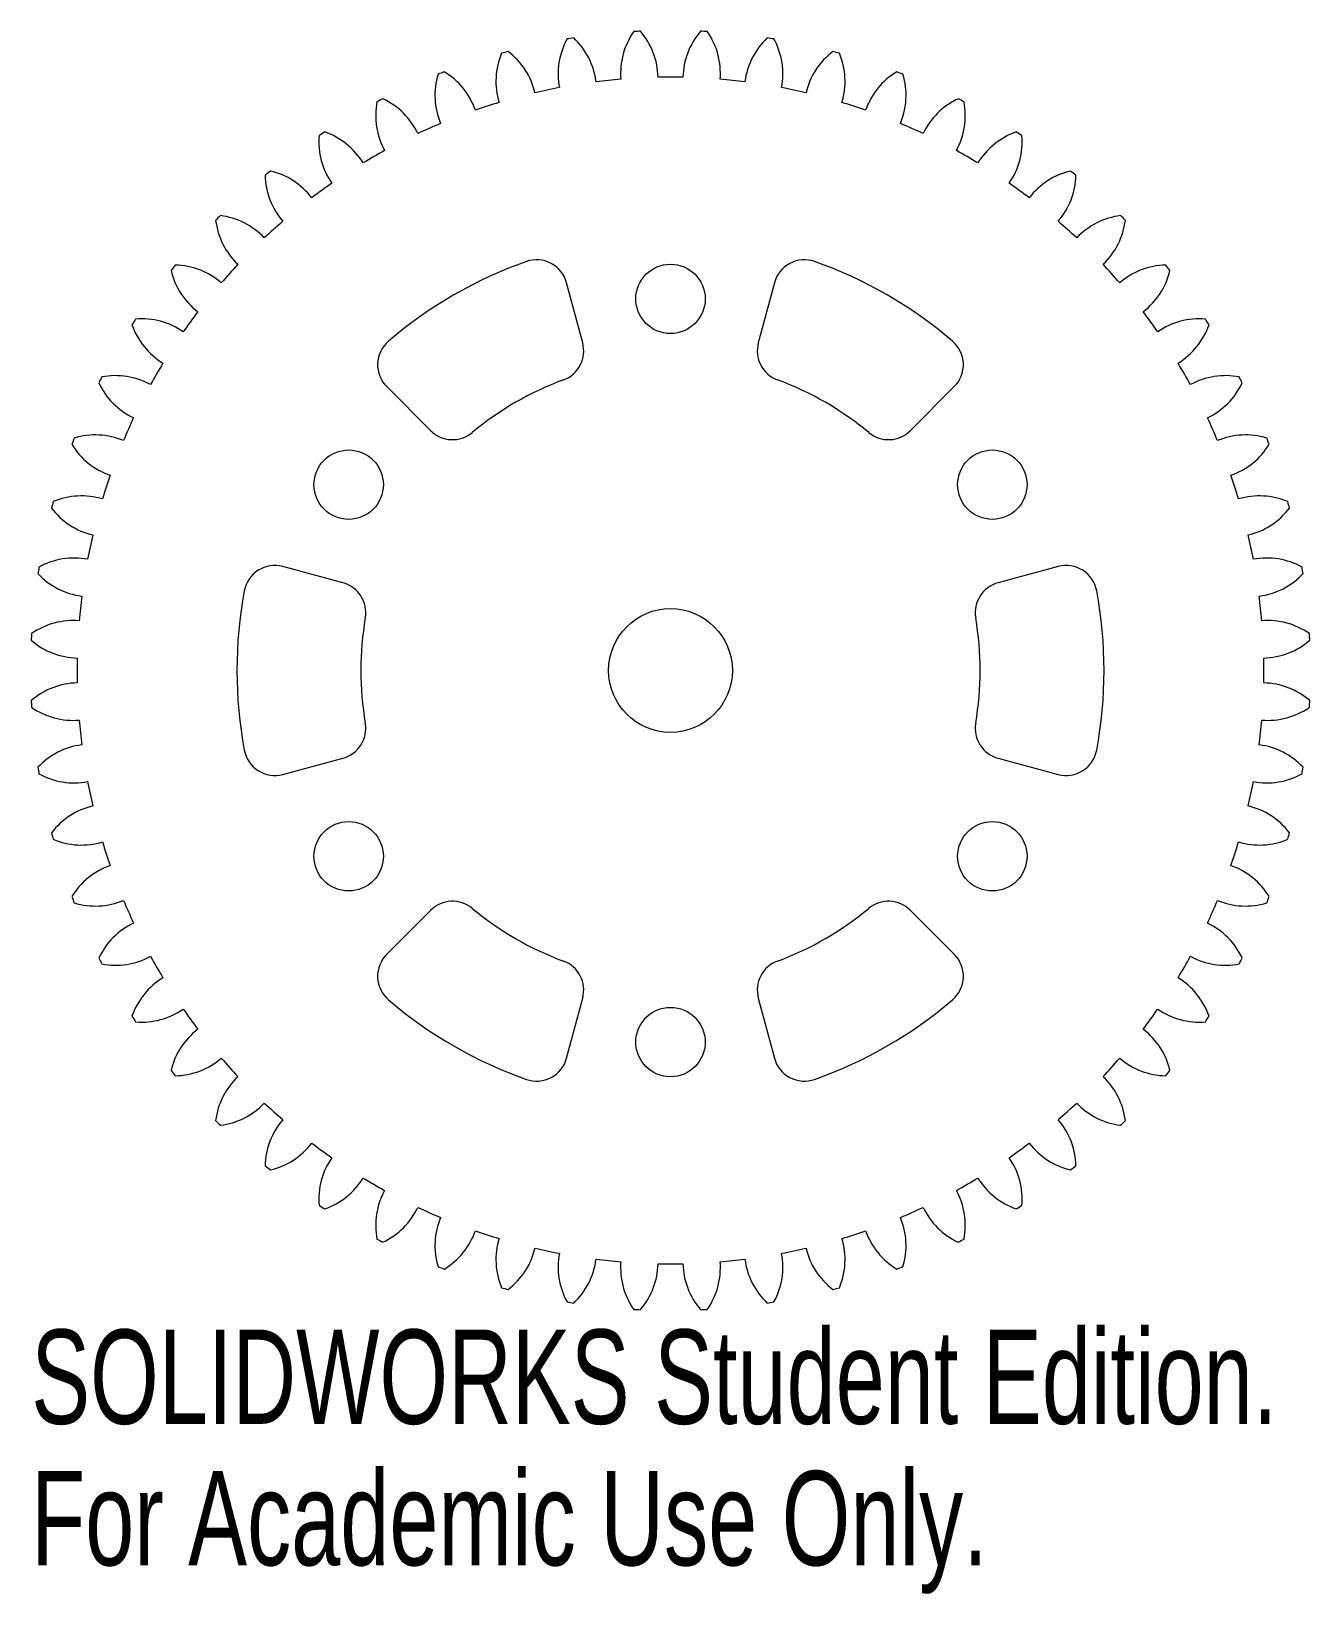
# Model space of a CAD drawing. Header units: inches. Extents: x -1.29 to 1.29, y -1.86 to 1.29.
import ezdxf

# ---------------------------------------------------------------- set-up
doc = ezdxf.new("R2010")
doc.units = ezdxf.units.IN
doc.header["$MEASUREMENT"] = 0
doc.styles.add('SLDTEXTSTYLE0', font='TXT', dxfattribs={"width": 0.7})

msp = doc.modelspace()

# ---------------------------------------------------------------- linework, layer by layer
at = {"color": 7, "linetype": 'Continuous', "lineweight": 15}
for p, q in [((-0.1772, 0.6613), (-0.2097, 0.7825)), ((0.2097, 0.7825), (0.1772, 0.6613)), ((-0.5728, 0.5728), (-0.4841, 0.4841)), ((0.4841, 0.4841), (0.5728, 0.5728)), ((-0.6613, 0.1772), (-0.7825, 0.2097)), ((0.7825, 0.2097), (0.6613, 0.1772)), ((-0.7825, -0.2097), (-0.6613, -0.1772)), ((0.6613, -0.1772), (0.7825, -0.2097)), ((-0.4841, -0.4841), (-0.5728, -0.5728)), ((0.5728, -0.5728), (0.4841, -0.4841)), ((-0.2097, -0.7825), (-0.1772, -0.6613)), ((0.1772, -0.6613), (0.2097, -0.7825))]:
    msp.add_line(p, q, dxfattribs=at)
for centre, radius in [((0, 0.75), 0.07), ((-0.6495, 0.375), 0.07), ((0.6495, 0.375), 0.07), ((0, 0), 0.125), ((-0.6495, -0.375), 0.07), ((0.6495, -0.375), 0.07), ((0, -0.75), 0.07)]:
    msp.add_circle(centre, radius, dxfattribs=at)
for centre, radius, start, end in [((-0.0807, 1.2037), 0.1462, 151.0493, 190.8), ((0, 0), 1.2915, 98.7, 99.3), ((-0.2952, 1.1698), 0.1462, 7.2, 46.9507), ((0.0455, 1.2056), 0.1462, 145.0493, 184.8), ((0, 0), 1.2915, 92.7, 93.3), ((-0.1713, 1.1942), 0.1462, 1.2, 40.9507), ((0.1713, 1.1942), 0.1462, 139.0493, 178.8), ((0, 0), 1.2915, 86.7, 87.3), ((-0.0455, 1.2056), 0.1462, 355.2, 34.9507), ((0.2952, 1.1698), 0.1462, 133.0493, 172.8), ((0, 0), 1.2915, 80.7, 81.3), ((0.0807, 1.2037), 0.1462, 349.2, 28.9507), ((-0.2061, 1.1887), 0.1462, 157.0493, 196.8), ((0, 0), 1.2915, 104.7, 105.3), ((-0.4158, 1.1325), 0.1462, 13.2, 52.9507), ((0.4158, 1.1325), 0.1462, 127.0493, 166.8), ((0, 0), 1.2915, 74.7, 75.3), ((0.2061, 1.1887), 0.1462, 343.2, 22.9507), ((-0.3292, 1.1606), 0.1462, 163.0493, 202.8), ((0, 0), 1.2915, 110.7, 111.3), ((-0.5319, 1.0828), 0.1462, 19.2, 58.9507), ((0.5319, 1.0828), 0.1462, 121.0493, 160.8), ((0, 0), 1.2915, 68.7, 69.3), ((0.3292, 1.1606), 0.1462, 337.2, 16.9507), ((0, 0), 1.1975, 100.8, 103.2), ((0, 0), 1.1975, 94.8, 97.2), ((0, 0), 1.1975, 88.8, 91.2), ((0, 0), 1.1975, 82.8, 85.2), ((0, 0), 1.1975, 76.8, 79.2), ((-0.4488, 1.1199), 0.1462, 169.0493, 208.8), ((0, 0), 1.2915, 116.7, 117.3), ((-0.6422, 1.0213), 0.1462, 25.2, 64.9507), ((0, 0), 1.1975, 106.8, 109.2), ((0, 0), 1.1975, 70.8, 73.2), ((0.6422, 1.0213), 0.1462, 115.0493, 154.8), ((0.4488, 1.1199), 0.1462, 331.2, 10.9507), ((0, 0), 1.2915, 62.7, 63.3), ((0, 0), 1.1975, 112.8, 115.2), ((0, 0), 1.1975, 64.8, 67.2), ((-0.5634, 1.0668), 0.1462, 175.0493, 214.8), ((0, 0), 1.2915, 122.7, 123.3), ((-0.7455, 0.9486), 0.1462, 31.2, 70.9507), ((0.7455, 0.9486), 0.1462, 109.0493, 148.8), ((0.5634, 1.0668), 0.1462, 325.2, 4.9507), ((0, 0), 1.2915, 56.7, 57.3), ((0, 0), 1.1975, 118.8, 121.2), ((0, 0), 1.1975, 58.8, 61.2), ((0, 0), 1.2915, 128.7, 129.3), ((-0.6718, 1.0021), 0.1462, 181.0493, 220.8), ((-0.8405, 0.8655), 0.1462, 37.2, 76.9507), ((0, 0), 1.1975, 124.8, 127.2), ((0, 0), 1.1975, 52.8, 55.2), ((0.8405, 0.8655), 0.1462, 103.0493, 142.8), ((0.6718, 1.0021), 0.1462, 319.2, 358.9507), ((0, 0), 1.2915, 50.7, 51.3), ((0, 0), 1.2915, 134.7, 135.3), ((-0.9264, 0.7729), 0.1462, 43.2, 82.9507), ((0.9264, 0.7729), 0.1462, 97.0493, 136.8), ((0, 0), 1.2915, 44.7, 45.3), ((-0.7729, 0.9264), 0.1462, 187.0493, 226.8), ((0, 0), 1.1975, 130.8, 133.2), ((0, 0), 1.1975, 46.8, 49.2), ((0.7729, 0.9264), 0.1462, 313.2, 352.9507), ((0, 0), 0.875, 109.4117, 130.5883), ((-0.27, 0.7663), 0.0625, 15, 109.4117), ((0.27, 0.7663), 0.0625, 70.5883, 165), ((0, 0), 0.875, 49.4117, 70.5883), ((0, 0), 1.2915, 140.7, 141.3), ((-0.8655, 0.8405), 0.1462, 193.0493, 232.8), ((-1.0021, 0.6718), 0.1462, 49.2, 88.9507), ((0, 0), 1.1975, 136.8, 139.2), ((0, 0), 1.1975, 40.8, 43.2), ((1.0021, 0.6718), 0.1462, 91.0493, 130.8), ((0.8655, 0.8405), 0.1462, 307.2, 346.9507), ((0, 0), 1.2915, 38.7, 39.3), ((0, 0), 1.2915, 146.7, 147.3), ((-0.9486, 0.7455), 0.1462, 199.0493, 238.8), ((-1.0668, 0.5634), 0.1462, 55.2, 94.9507), ((0, 0), 1.1975, 142.8, 145.2), ((0, 0), 1.1975, 34.8, 37.2), ((1.0668, 0.5634), 0.1462, 85.0493, 124.8), ((0.9486, 0.7455), 0.1462, 301.2, 340.9507), ((0, 0), 1.2915, 32.7, 33.3), ((-0.5286, 0.617), 0.0625, 130.5883, 225), ((0.5286, 0.617), 0.0625, 315, 49.4117), ((-0.2376, 0.6451), 0.0625, 290.2159, 15), ((0.2376, 0.6451), 0.0625, 165, 249.7841), ((0, 0), 1.1975, 148.8, 151.2), ((0, 0), 1.1975, 28.8, 31.2), ((0, 0), 1.2915, 152.7, 153.3), ((-1.0213, 0.6422), 0.1462, 205.0493, 244.8), ((-1.1199, 0.4488), 0.1462, 61.2, 100.9507), ((0, 0), 0.625, 110.2159, 129.7841), ((0, 0), 0.625, 50.2159, 69.7841), ((1.1199, 0.4488), 0.1462, 79.0493, 118.8), ((1.0213, 0.6422), 0.1462, 295.2, 334.9507), ((0, 0), 1.2915, 26.7, 27.3), ((0, 0), 1.1975, 154.8, 157.2), ((0, 0), 1.1975, 22.8, 25.2), ((-1.1606, 0.3292), 0.1462, 67.2, 106.9507), ((-0.4399, 0.5283), 0.0625, 225, 309.7841), ((0.4399, 0.5283), 0.0625, 230.2159, 315), ((1.1606, 0.3292), 0.1462, 73.0493, 112.8), ((0, 0), 1.2915, 158.7, 159.3), ((-1.0828, 0.5319), 0.1462, 211.0493, 250.8), ((1.0828, 0.5319), 0.1462, 289.2, 328.9507), ((0, 0), 1.2915, 20.7, 21.3), ((0, 0), 1.1975, 160.8, 163.2), ((0, 0), 1.1975, 16.8, 19.2), ((-1.1887, 0.2061), 0.1462, 73.2, 112.9507), ((1.1887, 0.2061), 0.1462, 67.0493, 106.8), ((0, 0), 1.2915, 164.7, 165.3), ((-1.1325, 0.4158), 0.1462, 217.0493, 256.8), ((1.1325, 0.4158), 0.1462, 283.2, 322.9507), ((0, 0), 1.2915, 14.7, 15.3), ((0, 0), 1.1975, 166.8, 169.2), ((0, 0), 1.1975, 10.8, 13.2), ((-1.2037, 0.0807), 0.1462, 79.2, 118.9507), ((1.2037, 0.0807), 0.1462, 61.0493, 100.8), ((0, 0), 1.2915, 170.7, 171.3), ((-1.1698, 0.2952), 0.1462, 223.0493, 262.8), ((-0.7987, 0.1493), 0.0625, 75, 169.4117), ((0.7987, 0.1493), 0.0625, 10.5883, 105), ((1.1698, 0.2952), 0.1462, 277.2, 316.9507), ((0, 0), 1.2915, 8.7, 9.3), ((0, 0), 0.875, 169.4117, 190.5883), ((-0.6775, 0.1168), 0.0625, 350.2159, 75), ((0.6775, 0.1168), 0.0625, 105, 189.7841), ((0, 0), 0.875, 349.4117, 10.5883), ((0, 0), 1.1975, 172.8, 175.2), ((0, 0), 1.1975, 4.8, 7.2), ((-1.2056, -0.0455), 0.1462, 85.2, 124.9507), ((0, 0), 0.625, 170.2159, 189.7841), ((0, 0), 0.625, 350.2159, 9.7841), ((1.2056, -0.0455), 0.1462, 55.0493, 94.8), ((0, 0), 1.2915, 176.7, 177.3), ((0, 0), 1.2915, 2.7, 3.3), ((-1.1942, 0.1713), 0.1462, 229.0493, 268.8), ((1.1942, 0.1713), 0.1462, 271.2, 310.9507), ((0, 0), 1.1975, 178.8, 181.2), ((0, 0), 1.1975, 358.8, 1.2), ((-1.1942, -0.1713), 0.1462, 91.2, 130.9507), ((1.1942, -0.1713), 0.1462, 49.0493, 88.8), ((0, 0), 1.2915, 182.7, 183.3), ((0, 0), 1.2915, 356.7, 357.3), ((-1.2056, 0.0455), 0.1462, 235.0493, 274.8), ((1.2056, 0.0455), 0.1462, 265.2, 304.9507), ((0, 0), 1.1975, 184.8, 187.2), ((-0.6775, -0.1168), 0.0625, 285, 9.7841), ((0.6775, -0.1168), 0.0625, 170.2159, 255), ((0, 0), 1.1975, 352.8, 355.2), ((-1.1698, -0.2952), 0.1462, 97.2, 136.9507), ((1.1698, -0.2952), 0.1462, 43.0493, 82.8), ((-0.7987, -0.1493), 0.0625, 190.5883, 285), ((0.7987, -0.1493), 0.0625, 255, 349.4117), ((0, 0), 1.2915, 188.7, 189.3), ((-1.2037, -0.0807), 0.1462, 241.0493, 280.8), ((1.2037, -0.0807), 0.1462, 259.2, 298.9507), ((0, 0), 1.2915, 350.7, 351.3), ((0, 0), 1.1975, 190.8, 193.2), ((0, 0), 1.1975, 346.8, 349.2), ((-1.1325, -0.4158), 0.1462, 103.2, 142.9507), ((1.1325, -0.4158), 0.1462, 37.0493, 76.8), ((0, 0), 1.2915, 194.7, 195.3), ((-1.1887, -0.2061), 0.1462, 247.0493, 286.8), ((0, 0), 1.1975, 196.8, 199.2), ((0, 0), 1.1975, 340.8, 343.2), ((1.1887, -0.2061), 0.1462, 253.2, 292.9507), ((0, 0), 1.2915, 344.7, 345.3), ((-1.0828, -0.5319), 0.1462, 109.2, 148.9507), ((1.0828, -0.5319), 0.1462, 31.0493, 70.8), ((0, 0), 1.2915, 200.7, 201.3), ((-1.1606, -0.3292), 0.1462, 253.0493, 292.8), ((0, 0), 1.1975, 202.8, 205.2), ((-0.4399, -0.5283), 0.0625, 50.2159, 135), ((0.4399, -0.5283), 0.0625, 45, 129.7841), ((0, 0), 1.1975, 334.8, 337.2), ((1.1606, -0.3292), 0.1462, 247.2, 286.9507), ((0, 0), 1.2915, 338.7, 339.3), ((0, 0), 0.625, 230.2159, 249.7841), ((0, 0), 0.625, 290.2159, 309.7841), ((-1.0213, -0.6422), 0.1462, 115.2, 154.9507), ((1.0213, -0.6422), 0.1462, 25.0493, 64.8), ((0, 0), 1.2915, 206.7, 207.3), ((-1.1199, -0.4488), 0.1462, 259.0493, 298.8), ((0, 0), 1.1975, 208.8, 211.2), ((-0.5286, -0.617), 0.0625, 135, 229.4117), ((-0.2376, -0.6451), 0.0625, 345, 69.7841), ((0.2376, -0.6451), 0.0625, 110.2159, 195), ((0.5286, -0.617), 0.0625, 310.5883, 45), ((0, 0), 1.1975, 328.8, 331.2), ((1.1199, -0.4488), 0.1462, 241.2, 280.9507), ((0, 0), 1.2915, 332.7, 333.3), ((-0.9486, -0.7455), 0.1462, 121.2, 160.9507), ((0.9486, -0.7455), 0.1462, 19.0493, 58.8), ((-1.0668, -0.5634), 0.1462, 265.0493, 304.8), ((0, 0), 1.1975, 214.8, 217.2), ((0, 0), 0.875, 229.4117, 250.5883), ((0, 0), 0.875, 289.4117, 310.5883), ((0, 0), 1.1975, 322.8, 325.2), ((1.0668, -0.5634), 0.1462, 235.2, 274.9507), ((0, 0), 1.2915, 212.7, 213.3), ((-0.8655, -0.8405), 0.1462, 127.2, 166.9507), ((0.8655, -0.8405), 0.1462, 13.0493, 52.8), ((0, 0), 1.2915, 326.7, 327.3), ((-1.0021, -0.6718), 0.1462, 271.0493, 310.8), ((0, 0), 1.1975, 220.8, 223.2), ((-0.27, -0.7663), 0.0625, 250.5883, 345), ((0.27, -0.7663), 0.0625, 195, 289.4117), ((0, 0), 1.1975, 316.8, 319.2), ((1.0021, -0.6718), 0.1462, 229.2, 268.9507), ((0, 0), 1.2915, 218.7, 219.3), ((-0.7729, -0.9264), 0.1462, 133.2, 172.9507), ((0.7729, -0.9264), 0.1462, 7.0493, 46.8), ((0, 0), 1.2915, 320.7, 321.3), ((-0.9264, -0.7729), 0.1462, 277.0493, 316.8), ((0, 0), 1.1975, 226.8, 229.2), ((0, 0), 1.1975, 310.8, 313.2), ((0.9264, -0.7729), 0.1462, 223.2, 262.9507), ((0, 0), 1.2915, 224.7, 225.3), ((-0.6718, -1.0021), 0.1462, 139.2, 178.9507), ((0.6718, -1.0021), 0.1462, 1.0493, 40.8), ((0, 0), 1.2915, 314.7, 315.3), ((-0.8405, -0.8655), 0.1462, 283.0493, 322.8), ((0, 0), 1.1975, 232.8, 235.2), ((0, 0), 1.1975, 304.8, 307.2), ((0.8405, -0.8655), 0.1462, 217.2, 256.9507), ((0, 0), 1.2915, 230.7, 231.3), ((-0.5634, -1.0668), 0.1462, 145.2, 184.9507), ((0.5634, -1.0668), 0.1462, 355.0493, 34.8), ((0, 0), 1.2915, 308.7, 309.3), ((-0.7455, -0.9486), 0.1462, 289.0493, 328.8), ((0, 0), 1.1975, 238.8, 241.2), ((0, 0), 1.1975, 298.8, 301.2), ((0.7455, -0.9486), 0.1462, 211.2, 250.9507), ((-0.4488, -1.1199), 0.1462, 151.2, 190.9507), ((0.4488, -1.1199), 0.1462, 349.0493, 28.8), ((0, 0), 1.2915, 236.7, 237.3), ((-0.6422, -1.0213), 0.1462, 295.0493, 334.8), ((0, 0), 1.1975, 244.8, 247.2), ((0, 0), 1.1975, 292.8, 295.2), ((0.6422, -1.0213), 0.1462, 205.2, 244.9507), ((0, 0), 1.2915, 302.7, 303.3), ((-0.3292, -1.1606), 0.1462, 157.2, 196.9507), ((-0.5319, -1.0828), 0.1462, 301.0493, 340.8), ((0, 0), 1.1975, 250.8, 253.2), ((0, 0), 1.1975, 286.8, 289.2), ((0.5319, -1.0828), 0.1462, 199.2, 238.9507), ((0.3292, -1.1606), 0.1462, 343.0493, 22.8), ((0, 0), 1.2915, 242.7, 243.3), ((-0.2061, -1.1887), 0.1462, 163.2, 202.9507), ((-0.4158, -1.1325), 0.1462, 307.0493, 346.8), ((0, 0), 1.1975, 256.8, 259.2), ((0, 0), 1.1975, 280.8, 283.2), ((0.4158, -1.1325), 0.1462, 193.2, 232.9507), ((0.2061, -1.1887), 0.1462, 337.0493, 16.8), ((0, 0), 1.2915, 296.7, 297.3), ((-0.0807, -1.2037), 0.1462, 169.2, 208.9507), ((-0.2952, -1.1698), 0.1462, 313.0493, 352.8), ((0, 0), 1.1975, 262.8, 265.2), ((0.0455, -1.2056), 0.1462, 175.2, 214.9507), ((-0.1713, -1.1942), 0.1462, 319.0493, 358.8), ((0, 0), 1.1975, 268.8, 271.2), ((0.1713, -1.1942), 0.1462, 181.2, 220.9507), ((-0.0455, -1.2056), 0.1462, 325.0493, 4.8), ((0, 0), 1.1975, 274.8, 277.2), ((0.2952, -1.1698), 0.1462, 187.2, 226.9507), ((0.0807, -1.2037), 0.1462, 331.0493, 10.8), ((0, 0), 1.2915, 248.7, 249.3), ((0, 0), 1.2915, 290.7, 291.3), ((0, 0), 1.2915, 254.7, 255.3), ((0, 0), 1.2915, 284.7, 285.3), ((0, 0), 1.2915, 260.7, 261.3), ((0, 0), 1.2915, 266.7, 267.3), ((0, 0), 1.2915, 272.7, 273.3), ((0, 0), 1.2915, 278.7, 279.3)]:
    msp.add_arc(centre, radius, start, end, dxfattribs=at)

# ---------------------------------------------------------------- texts
at = {"color": 7, "linetype": 'Continuous', "char_height": 0.1903, "attachment_point": 1, "style": 'SLDTEXTSTYLE0'}
for s, insert in [('SOLIDWORKS Student Edition.', (-1.2901, -1.3302)), ('For Academic Use Only.', (-1.2901, -1.6157))]:
    msp.add_mtext(s, dxfattribs=dict(at, insert=insert))

doc.saveas('drawing.dxf')
